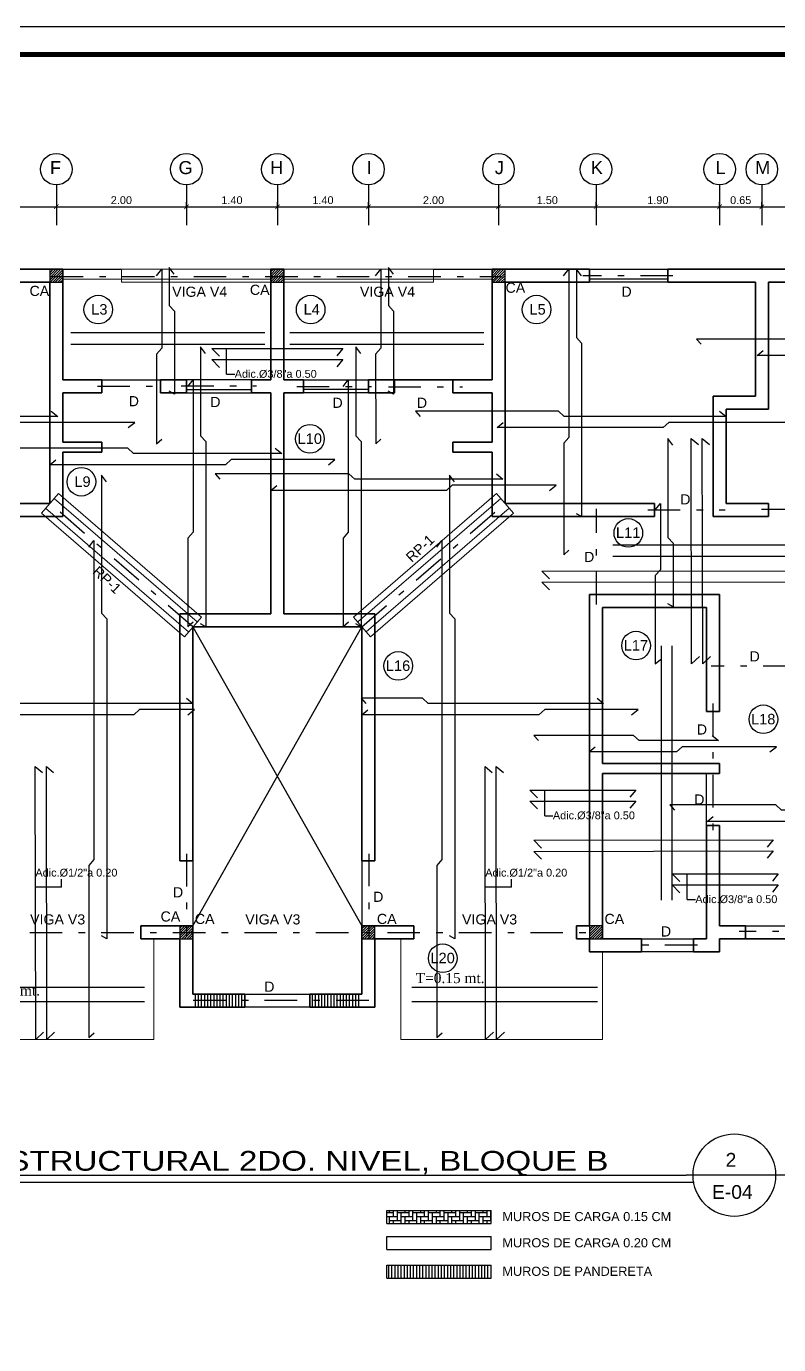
# Model space of a CAD drawing. Header units: feet. Extents: x 317 to 512, y -141 to 162.
# Drawn here: x 429.03 to 440.6, y -18.75 to 1.53 of the extents above; entities that cross this region are included whole.
import ezdxf
from ezdxf.enums import TextEntityAlignment as Align

# ---------------------------------------------------------------- set-up
doc = ezdxf.new("R2010")
doc.units = ezdxf.units.FT
doc.header["$MEASUREMENT"] = 0
doc.linetypes.add('DASHDOT', pattern=[1, 0.5, -0.25, 0, -0.25])
for name, color, linetype, lineweight in [('A-WALL', 7, 'Continuous', 25), ('closet', 8, 'Continuous', 5), ('MB', 8, 'Continuous', 20), ('P-SANR-FIXT', 2, 'Continuous', 9)]:
    doc.layers.add(name, color=color, linetype=linetype, lineweight=lineweight)
for name, color, linetype in [('ACERO', 4, 'Continuous'), ('AGUASNEGRAS', 4, 'Continuous'), ('columna', 9, 'Continuous'), ('DIM', 10, 'Continuous'), ('MARCO', 1, 'Continuous'), ('MURO', 7, 'Continuous'), ('MUROS', 7, 'Continuous'), ('MUROSS', 4, 'Continuous'), ('PERT-VENT', 8, 'Continuous'), ('PISO', 8, 'Continuous'), ('relleno', 8, 'Continuous'), ('TEXTO', 2, 'Continuous'), ('TEXTOS', 3, 'Continuous'), ('TEXXT', 2, 'Continuous'), ('VENTANA', 8, 'Continuous'), ('VIGAS', 4, 'DASHDOT')]:
    doc.layers.add(name, color=color, linetype=linetype)
doc.styles.add('DAMIAN', font='arial.ttf', dxfattribs={"height": 0.12})
doc.styles.add('RS80', font='arial.ttf', dxfattribs={"height": 0.1})
doc.styles.get("Standard").update_dxf_attribs({"font": 'arial.ttf'})
doc.styles.add('TNR', font='times.ttf')
doc.dimstyles.new('KEILY', dxfattribs={"dimtxt": 0.12, "dimasz": 0.07, "dimexe": 0.07, "dimexo": 0.25, "dimgap": 0.04, "dimtad": 1, "dimzin": 1, "dimdsep": 46, "dimtxsty": 'Standard', "dimblk": 'ARCHTICK', "dimcen": 2.5, "dimclrd": 256, "dimclre": 256, "dimclrt": 7, "dimazin": 0, "dimtfac": 1, "dimtix": 1, "dimtmove": 2, "dimatfit": 1, "dimfxl": 0.35, "dimfxlon": 1, "dimtolj": 1, "dimtzin": 1, "dimarcsym": 0})

# ---------------------------------------------------------------- blocks, each defined once
blk = doc.blocks.new('A$C012446DC')
at = {"layer": 'PISO'}
h = blk.add_hatch(dxfattribs=at)
h.set_pattern_fill('ANSI31', color=256, scale=0.008571, angle=180)
h.set_pattern_definition([(225, (206536.064322, 1154820.960068), (0.0192434059784, -0.0192434059784), [])])
h.paths.add_polyline_path([(0, 0), (0.2, 0), (0.2, 0.2), (0, 0.2)])
at = {"layer": 'columna'}
blk.add_lwpolyline([(0.2, 0.2), (0, 0.2), (0, 0), (0.2, 0)], close=True, dxfattribs=at)
blk = doc.blocks.new('_ArchTick')
at = {"color": 0, "linetype": 'ByBlock', "const_width": 0.15}
blk.add_lwpolyline([(-0.5, -0.5), (0.5, 0.5)], dxfattribs=at)
blk = doc.blocks.new('*D314')
at = {"layer": 'DEFPOINTS', "color": 0, "transparency": 16777216}
for p in [(427.989, -1.216), (429.489, -1.216), (429.489, -1.242)]:
    blk.add_point(p, dxfattribs=at)
at = {"layer": 'DIM', "lineweight": -2, "transparency": 16777216}
for p, q in [((427.989, -1.242), (427.989, -1.312)), ((427.989, -1.242), (429.489, -1.242)), ((429.489, -1.242), (429.489, -1.312))]:
    blk.add_line(p, q, dxfattribs=at)
at = {"layer": 'DIM', "lineweight": -2, "transparency": 16777216, "xscale": 0.07, "yscale": 0.07, "zscale": 0.07, "rotation": 180}
blk.add_blockref('_ArchTick', (427.989, -1.242), dxfattribs=at)
at = {"layer": 'DIM', "lineweight": -2, "transparency": 16777216, "xscale": 0.07, "yscale": 0.07, "zscale": 0.07}
blk.add_blockref('_ArchTick', (429.489, -1.242), dxfattribs=at)
at = {"layer": 'DIM', "color": 7, "transparency": 16777216, "insert": (428.739, -1.141), "char_height": 0.12, "attachment_point": 5}
blk.add_mtext('\\A1;1.50', dxfattribs=at)
blk = doc.blocks.new('*D315')
at = {"layer": 'DEFPOINTS', "color": 0, "transparency": 16777216}
for p in [(429.489, -1.216), (431.489, -1.242), (431.489, -1.242)]:
    blk.add_point(p, dxfattribs=at)
at = {"layer": 'DIM', "lineweight": -2, "transparency": 16777216}
for p, q in [((431.489, -1.242), (431.489, -1.172)), ((429.489, -1.242), (429.489, -1.312)), ((429.489, -1.242), (431.489, -1.242))]:
    blk.add_line(p, q, dxfattribs=at)
at = {"layer": 'DIM', "lineweight": -2, "transparency": 16777216, "xscale": 0.07, "yscale": 0.07, "zscale": 0.07, "rotation": 180}
blk.add_blockref('_ArchTick', (429.489, -1.242), dxfattribs=at)
at = {"layer": 'DIM', "lineweight": -2, "transparency": 16777216, "xscale": 0.07, "yscale": 0.07, "zscale": 0.07}
blk.add_blockref('_ArchTick', (431.489, -1.242), dxfattribs=at)
at = {"layer": 'DIM', "color": 7, "transparency": 16777216, "insert": (430.489, -1.141), "char_height": 0.12, "attachment_point": 5}
blk.add_mtext('\\A1;2.00', dxfattribs=at)
blk = doc.blocks.new('*D316')
at = {"layer": 'DEFPOINTS', "color": 0, "transparency": 16777216}
for p in [(431.489, -1.242), (432.889, -1.242), (432.889, -1.242)]:
    blk.add_point(p, dxfattribs=at)
at = {"layer": 'DIM', "lineweight": -2, "transparency": 16777216}
for p, q in [((431.489, -1.242), (431.489, -1.172)), ((432.889, -1.242), (432.889, -1.172)), ((431.489, -1.242), (432.889, -1.242))]:
    blk.add_line(p, q, dxfattribs=at)
at = {"layer": 'DIM', "lineweight": -2, "transparency": 16777216, "xscale": 0.07, "yscale": 0.07, "zscale": 0.07, "rotation": 180}
blk.add_blockref('_ArchTick', (431.489, -1.242), dxfattribs=at)
at = {"layer": 'DIM', "lineweight": -2, "transparency": 16777216, "xscale": 0.07, "yscale": 0.07, "zscale": 0.07}
blk.add_blockref('_ArchTick', (432.889, -1.242), dxfattribs=at)
at = {"layer": 'DIM', "color": 7, "transparency": 16777216, "insert": (432.189, -1.141), "char_height": 0.12, "attachment_point": 5}
blk.add_mtext('\\A1;1.40', dxfattribs=at)
blk = doc.blocks.new('*D317')
at = {"layer": 'DEFPOINTS', "color": 0, "transparency": 16777216}
for p in [(432.889, -1.242), (434.289, -1.242), (434.289, -1.242)]:
    blk.add_point(p, dxfattribs=at)
at = {"layer": 'DIM', "lineweight": -2, "transparency": 16777216}
for p, q in [((432.889, -1.242), (432.889, -1.172)), ((434.289, -1.242), (434.289, -1.172)), ((432.889, -1.242), (434.289, -1.242))]:
    blk.add_line(p, q, dxfattribs=at)
at = {"layer": 'DIM', "lineweight": -2, "transparency": 16777216, "xscale": 0.07, "yscale": 0.07, "zscale": 0.07, "rotation": 180}
blk.add_blockref('_ArchTick', (432.889, -1.242), dxfattribs=at)
at = {"layer": 'DIM', "lineweight": -2, "transparency": 16777216, "xscale": 0.07, "yscale": 0.07, "zscale": 0.07}
blk.add_blockref('_ArchTick', (434.289, -1.242), dxfattribs=at)
at = {"layer": 'DIM', "color": 7, "transparency": 16777216, "insert": (433.589, -1.141), "char_height": 0.12, "attachment_point": 5}
blk.add_mtext('\\A1;1.40', dxfattribs=at)
blk = doc.blocks.new('*D318')
at = {"layer": 'DEFPOINTS', "color": 0, "transparency": 16777216}
for p in [(436.289, -1.216), (434.289, -1.242), (436.289, -1.242)]:
    blk.add_point(p, dxfattribs=at)
at = {"layer": 'DIM', "lineweight": -2, "transparency": 16777216}
for p, q in [((434.289, -1.242), (434.289, -1.172)), ((434.289, -1.242), (436.289, -1.242)), ((436.289, -1.242), (436.289, -1.312))]:
    blk.add_line(p, q, dxfattribs=at)
at = {"layer": 'DIM', "lineweight": -2, "transparency": 16777216, "xscale": 0.07, "yscale": 0.07, "zscale": 0.07, "rotation": 180}
blk.add_blockref('_ArchTick', (434.289, -1.242), dxfattribs=at)
at = {"layer": 'DIM', "lineweight": -2, "transparency": 16777216, "xscale": 0.07, "yscale": 0.07, "zscale": 0.07}
blk.add_blockref('_ArchTick', (436.289, -1.242), dxfattribs=at)
at = {"layer": 'DIM', "color": 7, "transparency": 16777216, "insert": (435.289, -1.141), "char_height": 0.12, "attachment_point": 5}
blk.add_mtext('\\A1;2.00', dxfattribs=at)
blk = doc.blocks.new('*D319')
at = {"layer": 'DEFPOINTS', "color": 0, "transparency": 16777216}
for p in [(436.289, -1.216), (437.789, -1.242), (437.789, -1.242)]:
    blk.add_point(p, dxfattribs=at)
at = {"layer": 'DIM', "lineweight": -2, "transparency": 16777216}
for p, q in [((437.789, -1.242), (437.789, -1.172)), ((436.289, -1.242), (436.289, -1.312)), ((436.289, -1.242), (437.789, -1.242))]:
    blk.add_line(p, q, dxfattribs=at)
at = {"layer": 'DIM', "lineweight": -2, "transparency": 16777216, "xscale": 0.07, "yscale": 0.07, "zscale": 0.07, "rotation": 180}
blk.add_blockref('_ArchTick', (436.289, -1.242), dxfattribs=at)
at = {"layer": 'DIM', "lineweight": -2, "transparency": 16777216, "xscale": 0.07, "yscale": 0.07, "zscale": 0.07}
blk.add_blockref('_ArchTick', (437.789, -1.242), dxfattribs=at)
at = {"layer": 'DIM', "color": 7, "transparency": 16777216, "insert": (437.039, -1.141), "char_height": 0.12, "attachment_point": 5}
blk.add_mtext('\\A1;1.50', dxfattribs=at)
blk = doc.blocks.new('*D320')
at = {"layer": 'DEFPOINTS', "color": 0, "transparency": 16777216}
for p in [(437.789, -1.242), (439.689, -1.242), (439.689, -1.242)]:
    blk.add_point(p, dxfattribs=at)
at = {"layer": 'DIM', "lineweight": -2, "transparency": 16777216}
for p, q in [((437.789, -1.242), (437.789, -1.172)), ((439.689, -1.242), (439.689, -1.172)), ((437.789, -1.242), (439.689, -1.242))]:
    blk.add_line(p, q, dxfattribs=at)
at = {"layer": 'DIM', "lineweight": -2, "transparency": 16777216, "xscale": 0.07, "yscale": 0.07, "zscale": 0.07, "rotation": 180}
blk.add_blockref('_ArchTick', (437.789, -1.242), dxfattribs=at)
at = {"layer": 'DIM', "lineweight": -2, "transparency": 16777216, "xscale": 0.07, "yscale": 0.07, "zscale": 0.07}
blk.add_blockref('_ArchTick', (439.689, -1.242), dxfattribs=at)
at = {"layer": 'DIM', "color": 7, "transparency": 16777216, "insert": (438.739, -1.141), "char_height": 0.12, "attachment_point": 5}
blk.add_mtext('\\A1;1.90', dxfattribs=at)
blk = doc.blocks.new('*D321')
at = {"layer": 'DEFPOINTS', "color": 0, "transparency": 16777216}
for p in [(439.689, -1.242), (440.339, -1.242), (440.339, -1.242)]:
    blk.add_point(p, dxfattribs=at)
at = {"layer": 'DIM', "lineweight": -2, "transparency": 16777216}
for p, q in [((439.689, -1.242), (439.689, -1.172)), ((440.339, -1.242), (440.339, -1.172)), ((439.689, -1.242), (440.339, -1.242))]:
    blk.add_line(p, q, dxfattribs=at)
at = {"layer": 'DIM', "lineweight": -2, "transparency": 16777216, "xscale": 0.07, "yscale": 0.07, "zscale": 0.07, "rotation": 180}
blk.add_blockref('_ArchTick', (439.689, -1.242), dxfattribs=at)
at = {"layer": 'DIM', "lineweight": -2, "transparency": 16777216, "xscale": 0.07, "yscale": 0.07, "zscale": 0.07}
blk.add_blockref('_ArchTick', (440.339, -1.242), dxfattribs=at)
at = {"layer": 'DIM', "color": 7, "transparency": 16777216, "insert": (440.014, -1.141), "char_height": 0.12, "attachment_point": 5}
blk.add_mtext('\\A1;0.65', dxfattribs=at)
blk = doc.blocks.new('*D322')
at = {"layer": 'DEFPOINTS', "color": 0, "transparency": 16777216}
for p in [(440.339, -1.242), (441.534, -1.242), (441.534, -1.242)]:
    blk.add_point(p, dxfattribs=at)
at = {"layer": 'DIM', "lineweight": -2, "transparency": 16777216}
for p, q in [((440.339, -1.242), (440.339, -1.172)), ((441.534, -1.242), (441.534, -1.172)), ((440.339, -1.242), (441.534, -1.242))]:
    blk.add_line(p, q, dxfattribs=at)
at = {"layer": 'DIM', "lineweight": -2, "transparency": 16777216, "xscale": 0.07, "yscale": 0.07, "zscale": 0.07, "rotation": 180}
blk.add_blockref('_ArchTick', (440.339, -1.242), dxfattribs=at)
at = {"layer": 'DIM', "lineweight": -2, "transparency": 16777216, "xscale": 0.07, "yscale": 0.07, "zscale": 0.07}
blk.add_blockref('_ArchTick', (441.534, -1.242), dxfattribs=at)
at = {"layer": 'DIM', "color": 7, "transparency": 16777216, "insert": (440.936, -1.141), "char_height": 0.12, "attachment_point": 5}
blk.add_mtext('\\A1;1.20', dxfattribs=at)

msp = doc.modelspace()

# ---------------------------------------------------------------- hatches: boundary and pattern name
at = {"layer": 'relleno'}
h = msp.add_hatch(dxfattribs=at)
h.set_pattern_fill('ANSI31', color=256, scale=0.015, angle=45, style=0)
h.set_pattern_definition([(90, (-1339.87905, -534.097135), (-0.047625, 1e-17), [])])
h.paths.add_polyline_path([(432.38239, -13.35406), (431.58896, -13.35171), (431.58896, -13.55171), (432.38239, -13.55406)])
h = msp.add_hatch(dxfattribs=at)
h.set_pattern_fill('ANSI31', color=256, scale=0.015, angle=45, style=0)
h.set_pattern_definition([(90, (-1338.07905, -534.097135), (-0.047625, 1e-17), [])])
h.paths.add_polyline_path([(434.18239, -13.35406), (433.38896, -13.35171), (433.38896, -13.55171), (434.18239, -13.55406)])
h = msp.add_hatch(dxfattribs=at)
h.set_pattern_fill('AR-HBONE', color=256, scale=0.015, angle=45, style=0)
h.set_pattern_definition([(90, (23.792895, -48.459184), (-0.06, 0.06), [0.18, -0.06]), (180, (23.792895, -48.399184), (-0.06, 0.06), [0.18, -0.06])])
h.paths.add_polyline_path([(436.17392, -16.67979), (434.57316, -16.67979), (434.57316, -16.87979), (436.17392, -16.87979)])
h = msp.add_hatch(dxfattribs=at)
h.set_pattern_fill('ANSI31', color=256, scale=0.015, angle=45, style=0)
h.set_pattern_definition([(90, (-1337.094845, -538.264646), (-0.047625, 1e-17), [])])
h.paths.add_polyline_path([(436.17392, -17.52157), (434.57316, -17.52157), (434.57316, -17.72157), (436.17392, -17.72157)])

# ---------------------------------------------------------------- linework, layer by layer
at = {"layer": 'A-WALL', "lineweight": 35, "extrusion": (-2.36783e-12, 8.94772e-16, -1)}
for p, q in [((431.58896, -13.35406), (431.58896, -12.35406)), ((434.18896, -13.35406), (434.18896, -12.35406)), ((431.38896, -13.55406), (431.38896, -12.55406)), ((434.38896, -13.55406), (434.38896, -12.55406)), ((431.58896, -13.35406), (432.38896, -13.35406)), ((432.38896, -13.35406), (432.38896, -13.55406)), ((434.18896, -13.35406), (433.38896, -13.35406)), ((433.38896, -13.35406), (433.38896, -13.55406)), ((431.38896, -13.55406), (431.58896, -13.55406)), ((431.38896, -13.55406), (432.38896, -13.55406)), ((434.38896, -13.55406), (433.38896, -13.55406)), ((434.38896, -13.55406), (434.18896, -13.55406))]:
    msp.add_line(p, q, dxfattribs=at)
at = {"layer": 'ACERO'}
for p, q in [((429.71125, -3.17741), (432.69686, -3.17741)), ((433.07734, -3.17741), (436.06294, -3.17741)), ((429.71125, -3.35316), (432.69686, -3.35316)), ((433.07734, -3.35316), (436.06294, -3.35316)), ((438.0465, -6.44267), (441.09375, -6.44267)), ((438.0465, -6.61552), (441.09375, -6.61552)), ((438.79114, -7.99565), (438.79114, -11.90631)), ((438.95299, -7.99565), (438.95299, -11.90631)), ((427.98856, -13.24438), (430.84456, -13.24438)), ((434.95533, -13.24438), (437.81133, -13.24438)), ((427.98856, -13.46788), (430.84456, -13.46788)), ((434.95533, -13.46788), (437.81133, -13.46788))]:
    msp.add_line(p, q, dxfattribs=at)
for points in [[(431.02974, -2.30491), (431.11022, -2.20406), (431.11022, -3.41928), (431.02991, -3.50846), (431.03145, -4.88853), (431.11176, -4.81718)], [(431.30306, -2.27901), (431.22562, -2.17817), (431.22562, -2.75971), (431.30594, -2.84889), (431.30594, -4.12301), (431.22492, -4.07766)], [(434.39913, -2.30491), (434.47961, -2.20406), (434.47961, -3.41928), (434.3993, -3.50846), (434.40083, -4.88853), (434.48114, -4.81718)], [(434.67245, -2.27901), (434.59501, -2.17817), (434.59501, -2.75971), (434.67532, -2.84889), (434.67532, -4.12301), (434.59431, -4.07766)], [(437.29092, -2.30491), (437.3714, -2.20406), (437.3714, -4.78946), (437.29109, -4.87864), (437.29262, -6.59745), (437.37293, -6.5261)], [(437.56424, -2.30478), (437.4868, -2.20393), (437.4868, -3.25274), (437.56711, -3.34192), (437.56711, -6.00885), (437.4861, -5.9635)], [(431.78352, -3.49935), (431.70608, -3.39851), (431.70608, -4.76298), (431.7864, -4.85216), (431.7864, -7.70141), (431.70538, -7.65606)], [(431.99551, -3.54207), (431.87819, -3.42294), (433.89354, -3.42294), (433.80175, -3.5328)], [(434.17166, -3.49935), (434.09422, -3.39851), (434.09422, -4.76298), (434.17454, -4.85216), (434.17454, -7.70141), (434.09352, -7.65606)], [(443.68811, -3.27709), (443.78896, -3.35758), (441.29939, -3.35758), (441.21021, -3.27726), (439.33266, -3.27726), (439.404, -3.35757)], [(431.99551, -3.71215), (431.87819, -3.59302), (433.89354, -3.59302), (433.80175, -3.70288)], [(443.67503, -3.53127), (443.77578, -3.45067), (442.90908, -3.45067), (442.81999, -3.53109), (440.26816, -3.53109), (440.35927, -3.45419)], [(431.5102, -4.00491), (431.59068, -3.90406), (431.59068, -6.24908), (431.51037, -6.33826), (431.51191, -7.69633), (431.59222, -7.62499)], [(433.89834, -4.00491), (433.97882, -3.90406), (433.97882, -6.24908), (433.89851, -6.33826), (433.90005, -7.69633), (433.98036, -7.62499)], [(429.40891, -4.38509), (429.50975, -4.46557), (427.02019, -4.46557), (426.93101, -4.38526), (424.73308, -4.38526), (424.80442, -4.46557)], [(439.68811, -4.38509), (439.78896, -4.46557), (437.29939, -4.46557), (437.21021, -4.38526), (435.01228, -4.38526), (435.08362, -4.46557)], [(430.59485, -4.63927), (430.6956, -4.55867), (428.62988, -4.55867), (428.54079, -4.63908), (425.98896, -4.63908), (426.08007, -4.56218)], [(440.87405, -4.63927), (440.9748, -4.55867), (438.90908, -4.55867), (438.81999, -4.63908), (436.26816, -4.63908), (436.35927, -4.56218)], [(438.97095, -4.90793), (438.89351, -4.80708), (438.89351, -6.32869), (438.97382, -6.41787), (438.97382, -7.39607), (438.89281, -7.35071)], [(439.37827, -8.15781), (439.25914, -8.27514), (439.25284, -4.80896), (439.3627, -4.90075)], [(439.54835, -8.15781), (439.42922, -8.27514), (439.42292, -4.80896), (439.53277, -4.90075)], [(432.85554, -4.95759), (432.95639, -5.03807), (430.67745, -5.03807), (430.58827, -4.95776), (428.53196, -4.95776), (428.6033, -5.03807)], [(433.67244, -5.21177), (433.77319, -5.13117), (432.17768, -5.13117), (432.08859, -5.21158), (429.38896, -5.21158), (429.48007, -5.13468)], [(430.2604, -5.47243), (430.18296, -5.37159), (430.18296, -7.49359), (430.26328, -7.58277), (430.26328, -12.50406), (430.18226, -12.45871)], [(436.25554, -5.34995), (436.35639, -5.43043), (434.07745, -5.43043), (433.98827, -5.35012), (431.93196, -5.35012), (432.0033, -5.43043)], [(435.61205, -5.47243), (435.5346, -5.37159), (435.5346, -7.49359), (435.61492, -7.58277), (435.61492, -12.50406), (435.5339, -12.45871)], [(437.07244, -5.60413), (437.17319, -5.52353), (435.57768, -5.52353), (435.48859, -5.60395), (432.78896, -5.60395), (432.88007, -5.52705)], [(438.69763, -5.90491), (438.77811, -5.80406), (438.77811, -6.8265), (438.6978, -6.91568), (438.69933, -8.27509), (438.77964, -8.20375)], [(429.98708, -6.47881), (430.06756, -6.37797), (430.06756, -11.28467), (429.98725, -11.37385), (429.98879, -14.02031), (430.0691, -13.94897)], [(435.33872, -6.47881), (435.4192, -6.37797), (435.4192, -11.28467), (435.33889, -11.37385), (435.34043, -14.02031), (435.42074, -13.94897)], [(437.07078, -6.96557), (436.95345, -6.84644), (442.42762, -6.84013), (442.33583, -6.94999)], [(437.07078, -7.13564), (436.95345, -7.01651), (442.42762, -7.01021), (442.33583, -7.12007)], [(431.48811, -8.80175), (431.58896, -8.88223), (428.89305, -8.88223), (428.80387, -8.80192), (427.28445, -8.80192), (427.35579, -8.88223)], [(437.80424, -8.80175), (437.90509, -8.88223), (435.20918, -8.88223), (435.12, -8.80192), (434.1773, -8.80192), (434.24865, -8.88223)], [(431.51018, -9.05593), (431.61093, -8.97533), (430.76921, -8.97533), (430.68012, -9.05575), (427.87282, -9.05575), (427.96394, -8.97884)], [(438.33524, -9.05593), (438.43599, -8.97533), (436.999, -8.97533), (436.90991, -9.05575), (434.18896, -9.05575), (434.28007, -8.97884)], [(439.57309, -9.37379), (439.67393, -9.45428), (438.45393, -9.45428), (438.36475, -9.37396), (436.83403, -9.37396), (436.90538, -9.45427)], [(440.46213, -9.62797), (440.56288, -9.54738), (439.11322, -9.54738), (439.02413, -9.62779), (437.68217, -9.62779), (437.77328, -9.55089)], [(429.29097, -13.93673), (429.17184, -14.05406), (429.16553, -9.85406), (429.27539, -9.94586)], [(429.46104, -13.93673), (429.34191, -14.05406), (429.33561, -9.85406), (429.44547, -9.94586)], [(436.20938, -13.93673), (436.09025, -14.05406), (436.08395, -9.85406), (436.1938, -9.94586)], [(436.37946, -13.93673), (436.26033, -14.05406), (436.25402, -9.85406), (436.36388, -9.94586)], [(436.88884, -10.3336), (436.77151, -10.21447), (438.40162, -10.21447), (438.30983, -10.32432)], [(436.88884, -10.50367), (436.77151, -10.38454), (438.40162, -10.38454), (438.30983, -10.4944)], [(443.70653, -10.44414), (443.80737, -10.52462), (440.64262, -10.52462), (440.55344, -10.44431), (438.92365, -10.44431), (438.99499, -10.52462)], [(443.71656, -10.69832), (443.81731, -10.61772), (442.79524, -10.61772), (442.70615, -10.69814), (439.50002, -10.69814), (439.59113, -10.62123)], [(436.95102, -11.10674), (436.83369, -10.98761), (440.5107, -10.9813), (440.41891, -11.09116)], [(436.95102, -11.27681), (436.83369, -11.15768), (440.5107, -11.15138), (440.41891, -11.26124)], [(439.07942, -11.62322), (438.9621, -11.50409), (440.59221, -11.50409), (440.50041, -11.61395)], [(439.07942, -11.7933), (438.9621, -11.67417), (440.59221, -11.67417), (440.50041, -11.78403)]]:
    msp.add_lwpolyline(points, dxfattribs=at)
at = {"layer": 'AGUASNEGRAS', "extrusion": (2.36783e-12, 8.94772e-16, -1)}
msp.add_line((434.98896, -12.35406), (434.98896, -12.50406), dxfattribs=at)
at = {"layer": 'closet'}
msp.add_line((439.48896, -10.75826), (439.48896, -9.95826), dxfattribs=at)
at = {"layer": 'MARCO'}
msp.add_lwpolyline([(387.97006, 1.53326), (452.47006, 1.53326), (452.47006, -40.46674), (387.97006, -40.46674)], close=True, dxfattribs=at)
at = {"layer": 'MARCO', "const_width": 0.075}
msp.add_lwpolyline([(445.29759, 1.09923), (388.40409, 1.09923), (388.40409, -40.0327), (445.29759, -40.0327)], close=True, dxfattribs=at)
at = {"layer": 'MB', "extrusion": (-2.36783e-12, 8.94772e-16, -1)}
for p, q in [((432.78896, -2.20406), (429.58896, -2.20406)), ((430.48896, -2.40406), (430.48896, -2.20406)), ((432.78896, -2.20406), (430.48896, -2.20406)), ((430.48896, -2.40406), (430.48896, -2.20406)), ((432.78896, -2.20406), (430.48896, -2.20406)), ((429.58896, -2.35406), (432.78896, -2.35406)), ((430.48896, -2.40406), (432.78896, -2.40406))]:
    msp.add_line(p, q, dxfattribs=at)
at = {"layer": 'MB', "extrusion": (-2.36659e-12, 8.94772e-16, -1)}
for p, q in [((432.98896, -2.20406), (435.28896, -2.20406)), ((432.98896, -2.20406), (435.28896, -2.20406)), ((435.28896, -2.40406), (432.98896, -2.40406))]:
    msp.add_line(p, q, dxfattribs=at)
at = {"layer": 'MB', "extrusion": (2.36783e-12, 8.94772e-16, -1)}
for p, q in [((432.98896, -2.20406), (436.18896, -2.20406)), ((436.18896, -2.35406), (432.98896, -2.35406))]:
    msp.add_line(p, q, dxfattribs=at)
at = {"layer": 'MB'}
msp.add_line((435.28896, -2.40406), (435.28896, -2.20406), dxfattribs=at)
msp.add_line((435.28896, -2.40406), (435.28896, -2.20406), dxfattribs=at)
at = {"layer": 'MURO'}
for p, q in [((434.57316, -16.67979), (436.17392, -16.67979)), ((434.57316, -16.87979), (434.57316, -16.67979)), ((436.17392, -16.87979), (436.17392, -16.67979)), ((434.57316, -16.87979), (436.17392, -16.87979)), ((434.57316, -17.08251), (436.17392, -17.08251)), ((434.57316, -17.28251), (434.57316, -17.08251)), ((436.17392, -17.28251), (436.17392, -17.08251)), ((434.57316, -17.28251), (436.17392, -17.28251)), ((434.57316, -17.52157), (436.17392, -17.52157)), ((434.57316, -17.72157), (434.57316, -17.52157)), ((436.17392, -17.72157), (436.17392, -17.52157)), ((434.57316, -17.72157), (436.17392, -17.72157))]:
    msp.add_line(p, q, dxfattribs=at)
at = {"layer": 'MUROS', "lineweight": 35, "extrusion": (-2.36783e-12, 8.94772e-16, -1)}
for p, q in [((429.58896, -2.20406), (428.08896, -2.20406)), ((429.58896, -3.90406), (429.58896, -2.20406)), ((432.78896, -3.90406), (432.78896, -2.20406)), ((432.78896, -2.20406), (432.78896, -3.90406)), ((432.98896, -3.90406), (432.98896, -2.20406)), ((428.08896, -2.40406), (429.38896, -2.40406)), ((429.38896, -2.40406), (429.38896, -5.80406)), ((430.18896, -3.90406), (429.58896, -3.90406)), ((430.18896, -4.10406), (430.18896, -3.90406)), ((431.08896, -4.10406), (431.08896, -3.90406)), ((431.48896, -3.90406), (431.08896, -3.90406)), ((431.08896, -3.90406), (431.08896, -4.10406)), ((431.48896, -4.10406), (431.48896, -3.90406)), ((431.48896, -4.10406), (431.48896, -3.90406)), ((432.78896, -3.90406), (432.48896, -3.90406)), ((432.48896, -3.90406), (432.48896, -4.10406)), ((432.48896, -4.10406), (432.48896, -3.90406)), ((432.48896, -4.10406), (432.48896, -3.90406)), ((429.58896, -4.86483), (429.58896, -4.10406)), ((429.58896, -4.10406), (430.18896, -4.10406)), ((431.08896, -4.10406), (431.48896, -4.10406)), ((432.48896, -4.10406), (432.78896, -4.10406)), ((432.78896, -7.50406), (432.78896, -4.10406)), ((432.98896, -7.50406), (432.98896, -4.10406)), ((429.58896, -4.86483), (430.18896, -4.86483)), ((429.58896, -6.00406), (429.58896, -5.01483)), ((429.58896, -5.01483), (430.18896, -5.01483)), ((429.38896, -5.80406), (427.08896, -5.80406)), ((427.08896, -6.00406), (429.58896, -6.00406)), ((431.38896, -7.50406), (432.78896, -7.50406)), ((431.38896, -7.50406), (431.38896, -11.30406)), ((431.58896, -7.70406), (434.18896, -7.70406)), ((431.58896, -11.30406), (431.58896, -7.70406)), ((432.98896, -7.50406), (434.38896, -7.50406)), ((434.18896, -11.30406), (434.18896, -7.70406)), ((434.38896, -7.50406), (434.38896, -11.30406)), ((431.38896, -11.30406), (431.58896, -11.30406)), ((431.58896, -12.30406), (430.78896, -12.30406)), ((430.78896, -12.30406), (430.78896, -12.50406)), ((430.78896, -12.30406), (430.78896, -12.50406)), ((431.58896, -13.35406), (431.58896, -12.30406)), ((434.18896, -13.35406), (434.18896, -12.30406)), ((430.78896, -12.50406), (431.38896, -12.50406)), ((431.38896, -13.50406), (431.38896, -12.50406)), ((434.38896, -13.50406), (434.38896, -12.50406))]:
    msp.add_line(p, q, dxfattribs=at)
at = {"layer": 'MUROS', "lineweight": 35}
for p, q in [((432.78896, -2.20406), (432.98896, -2.20406)), ((430.18896, -4.86483), (430.18896, -5.01483)), ((435.58896, -4.86483), (435.58896, -5.01483)), ((434.38896, -11.30406), (434.18896, -11.30406)), ((437.48896, -12.30406), (437.48896, -12.50406)), ((438.48896, -12.50406), (438.48896, -12.70406)), ((439.28896, -12.50406), (439.28896, -12.70406))]:
    msp.add_line(p, q, dxfattribs=at)
at = {"layer": 'MUROS', "lineweight": 35, "extrusion": (-2.36659e-12, 8.94772e-16, -1)}
for p, q in [((436.18896, -2.20406), (437.68896, -2.20406)), ((436.18896, -3.90406), (436.18896, -2.20406)), ((437.68896, -2.20406), (437.68896, -2.40406)), ((438.89216, -2.20406), (440.73896, -2.20406)), ((438.89216, -2.40406), (438.89216, -2.20406)), ((437.68896, -2.40406), (436.38896, -2.40406)), ((436.38896, -2.40406), (436.38896, -5.80406)), ((440.23896, -2.40406), (438.89216, -2.40406)), ((440.23896, -4.15406), (440.23896, -2.40406)), ((440.73896, -2.40406), (440.43896, -2.40406)), ((440.43896, -2.40406), (440.43896, -4.35406)), ((432.98896, -3.90406), (433.28896, -3.90406)), ((433.28896, -3.90406), (433.28896, -4.10406)), ((433.28896, -4.10406), (433.28896, -3.90406)), ((433.28896, -4.10406), (433.28896, -3.90406)), ((434.28896, -3.90406), (434.68896, -3.90406)), ((434.28896, -4.10406), (434.28896, -3.90406)), ((434.28896, -4.10406), (434.28896, -3.90406)), ((434.68896, -4.10406), (434.68896, -3.90406)), ((434.68896, -3.90406), (434.68896, -4.10406)), ((435.58896, -4.10406), (435.58896, -3.90406)), ((435.58896, -3.90406), (436.18896, -3.90406)), ((433.28896, -4.10406), (432.98896, -4.10406)), ((434.68896, -4.10406), (434.28896, -4.10406)), ((436.18896, -4.10406), (435.58896, -4.10406)), ((436.18896, -4.86483), (436.18896, -4.10406)), ((439.58896, -6.00406), (439.58896, -4.15406)), ((439.58896, -4.15406), (440.23896, -4.15406)), ((439.78896, -5.80406), (439.78896, -4.35406)), ((439.78896, -4.35406), (440.43896, -4.35406)), ((436.18896, -4.86483), (435.58896, -4.86483)), ((436.18896, -5.01483), (435.58896, -5.01483)), ((436.18896, -6.00406), (436.18896, -5.01483)), ((436.38896, -5.80406), (438.68896, -5.80406)), ((438.68896, -5.80406), (438.68896, -6.00406)), ((440.43896, -5.80406), (439.78896, -5.80406)), ((440.43896, -5.80406), (440.43896, -6.00406)), ((438.68896, -6.00406), (436.18896, -6.00406)), ((440.43896, -6.00406), (439.58896, -6.00406)), ((437.68896, -12.30406), (437.68896, -7.20406)), ((437.68896, -7.20406), (439.68896, -7.20406)), ((439.68896, -7.20406), (439.68896, -9.00531)), ((437.88896, -7.40406), (437.88896, -9.80826)), ((439.48896, -7.40406), (437.88896, -7.40406)), ((439.48896, -9.00531), (439.48896, -7.40406)), ((439.48896, -9.00531), (439.68896, -9.00531)), ((437.88896, -9.80826), (439.68896, -9.80826)), ((439.68896, -9.80826), (439.68896, -9.95826)), ((437.88896, -9.95826), (437.88896, -12.50406)), ((439.68896, -9.95826), (437.88896, -9.95826)), ((439.48896, -12.50406), (439.48896, -10.75826)), ((439.48896, -10.75826), (439.68896, -10.75826)), ((439.68896, -10.75826), (439.68896, -12.30406)), ((434.18896, -12.30406), (434.98896, -12.30406)), ((434.98896, -12.30406), (434.98896, -12.50406)), ((434.98896, -12.30406), (434.98896, -12.50406)), ((437.48896, -12.30406), (437.68896, -12.30406)), ((439.68896, -12.30406), (440.08896, -12.30406)), ((440.08896, -12.30406), (440.08896, -12.50406)), ((440.08896, -12.30406), (440.08896, -12.50406)), ((434.98896, -12.50406), (434.38896, -12.50406)), ((437.48896, -12.50406), (437.68896, -12.50406)), ((439.68896, -12.50406), (440.08896, -12.50406))]:
    msp.add_line(p, q, dxfattribs=at)
at = {"layer": 'MUROS', "lineweight": 35, "extrusion": (2.36783e-12, 8.94772e-16, -1)}
for p, q in [((437.68896, -12.70406), (437.68896, -12.50406)), ((438.48896, -12.50406), (437.88896, -12.50406)), ((439.48896, -12.50406), (439.28896, -12.50406)), ((439.68896, -12.50406), (439.68896, -12.70406)), ((438.48896, -12.70406), (437.68896, -12.70406)), ((439.68896, -12.70406), (439.28896, -12.70406))]:
    msp.add_line(p, q, dxfattribs=at)
at = {"layer": 'MUROSS', "extrusion": (-2.36783e-12, 8.94772e-16, -1)}
msp.add_line((432.98896, -2.40118), (432.98896, -2.20406), dxfattribs=at)
at = {"layer": 'P-SANR-FIXT'}
for p, q in [((429.51968, -5.6527), (429.25823, -5.95543)), ((431.71968, -7.5527), (429.51968, -5.6527)), ((434.05823, -7.5527), (436.25823, -5.6527)), ((436.25823, -5.6527), (436.51968, -5.95543)), ((431.52359, -7.77975), (429.32359, -5.87975)), ((431.65432, -7.62838), (429.45432, -5.72838)), ((434.12359, -7.62838), (436.32359, -5.72838)), ((434.25432, -7.77975), (436.45432, -5.87975)), ((431.45823, -7.85543), (429.25823, -5.95543)), ((434.31968, -7.85543), (436.51968, -5.95543)), ((431.45823, -7.85543), (431.71968, -7.5527)), ((434.31968, -7.85543), (434.05823, -7.5527)), ((430.98896, -12.50406), (430.98896, -14.05406)), ((430.98896, -12.50406), (430.98896, -14.05406)), ((434.78896, -12.50406), (434.78896, -14.05406)), ((434.78896, -12.50406), (434.78896, -14.05406)), ((437.88896, -12.70406), (437.88896, -14.05406)), ((437.88896, -12.70406), (437.88896, -14.05406)), ((427.88896, -14.05406), (430.98896, -14.05406)), ((427.88896, -14.05406), (430.98896, -14.05406)), ((437.88896, -14.05406), (434.78896, -14.05406)), ((437.88896, -14.05406), (434.78896, -14.05406))]:
    msp.add_line(p, q, dxfattribs=at)
at = {"layer": 'PERT-VENT', "extrusion": (2.36783e-12, 8.94772e-16, -1)}
for p, q in [((437.68896, -2.20406), (438.88896, -2.20406)), ((438.88896, -2.40406), (437.68896, -2.40406)), ((433.28896, -3.90406), (434.28896, -3.90406)), ((434.28896, -4.05406), (433.28896, -4.05406)), ((440.08896, -12.30406), (441.28896, -12.30406)), ((438.48896, -12.50406), (439.28896, -12.50406)), ((441.28896, -12.50406), (440.08896, -12.50406)), ((439.28896, -12.70406), (438.48896, -12.70406)), ((439.33896, -12.70406), (438.53896, -12.70406)), ((432.38896, -13.35406), (433.38896, -13.35406)), ((433.38896, -13.55406), (432.38896, -13.55406))]:
    msp.add_line(p, q, dxfattribs=at)
at = {"layer": 'PERT-VENT', "extrusion": (8.94772e-16, 2.36783e-12, -1)}
for p, q in [((437.69216, -2.20406), (438.89216, -2.20406)), ((438.89216, -2.35406), (437.69216, -2.35406))]:
    msp.add_line(p, q, dxfattribs=at)
at = {"layer": 'PERT-VENT', "extrusion": (-2.36783e-12, 8.94772e-16, -1)}
for p, q in [((432.48896, -3.90406), (431.48896, -3.90406)), ((432.48896, -3.90406), (431.48896, -3.90406)), ((431.48896, -4.05406), (432.48896, -4.05406)), ((431.48896, -4.10406), (432.48896, -4.10406))]:
    msp.add_line(p, q, dxfattribs=at)
at = {"layer": 'PERT-VENT', "extrusion": (-2.36659e-12, 8.94772e-16, -1)}
for p, q in [((433.28896, -3.90406), (434.28896, -3.90406)), ((434.28896, -4.10406), (433.28896, -4.10406))]:
    msp.add_line(p, q, dxfattribs=at)
at = {"layer": 'PERT-VENT', "extrusion": (-8.94772e-16, 2.36783e-12, -1)}
msp.add_line((440.08896, -12.50406), (441.28896, -12.50406), dxfattribs=at)
at = {"layer": 'PISO'}
for p, q in [((429.58896, -2.20406), (430.48896, -2.20406)), ((429.58896, -2.20406), (430.48896, -2.20406)), ((435.28896, -2.20406), (436.18896, -2.20406)), ((435.28896, -2.20406), (436.18896, -2.20406)), ((430.18896, -3.90406), (431.08896, -3.90406)), ((430.18896, -3.90406), (431.08896, -3.90406)), ((430.18896, -3.90406), (431.08896, -3.90406)), ((434.68896, -3.90406), (435.58896, -3.90406)), ((435.58896, -3.90406), (434.68896, -3.90406)), ((434.68896, -3.90406), (435.58896, -3.90406)), ((431.58896, -12.30406), (434.18896, -7.70406)), ((431.58896, -7.70406), (434.18896, -12.30406)), ((439.48896, -10.75826), (439.48896, -9.95826)), ((439.48896, -10.75826), (439.48896, -9.95826)), ((431.58896, -11.30406), (431.58896, -12.30406)), ((431.58896, -11.30406), (431.58896, -12.30406)), ((431.58896, -11.35406), (431.58896, -12.35406)), ((434.18896, -11.30406), (434.18896, -12.30406)), ((434.18896, -11.30406), (434.18896, -12.30406)), ((434.18896, -11.35406), (434.18896, -12.30406))]:
    msp.add_line(p, q, dxfattribs=at)
at = {"layer": 'TEXTO'}
for p, q in [((432.10801, -3.8192), (432.10801, -3.41801)), ((432.10801, -3.8192), (432.23252, -3.8192)), ((437.00133, -10.61073), (437.00133, -10.20953)), ((437.00133, -10.61073), (437.12585, -10.61073)), ((439.19192, -11.90036), (439.19192, -11.49916)), ((429.56799, -11.71068), (429.16679, -11.71068)), ((429.56799, -11.71068), (429.56799, -11.58617)), ((436.4864, -11.71068), (436.08521, -11.71068)), ((436.4864, -11.71068), (436.4864, -11.58617)), ((439.19192, -11.90036), (439.31644, -11.90036))]:
    msp.add_line(p, q, dxfattribs=at)
for centre in [(430.1337, -2.82292), (433.39991, -2.82292), (436.87342, -2.82292), (433.38903, -4.8118), (429.87395, -5.47256), (438.28533, -6.25877), (438.40423, -7.99161), (434.74637, -8.30423), (440.36226, -9.12575), (435.4317, -12.80136)]:
    msp.add_circle(centre, 0.21997, dxfattribs=at)
at = {"layer": 'TEXXT', "color": 4}
for p in [(426.23177, -16.13875), (440.70995, -16.13875)]:
    msp.add_line(p, (439.17577, -16.13875), dxfattribs=at)
at = {"layer": 'TEXXT', "color": 3}
msp.add_line((426.23177, -16.24782), (439.29946, -16.24782), dxfattribs=at)
at = {"layer": 'TEXXT', "color": 4}
msp.add_circle((439.91555, -16.13875), 0.63502, dxfattribs=at)
at = {"layer": 'VENTANA'}
for p, q in [((429.48896, -0.90674), (429.48896, -1.52468)), ((431.48896, -0.90674), (431.48896, -1.52468)), ((432.88896, -0.90674), (432.88896, -1.52468)), ((434.28896, -0.90674), (434.28896, -1.52468)), ((436.28896, -0.90674), (436.28896, -1.52468)), ((437.78896, -0.90674), (437.78896, -1.52468)), ((439.68896, -0.90674), (439.68896, -1.52468)), ((440.33896, -0.90674), (440.33896, -1.52468))]:
    msp.add_line(p, q, dxfattribs=at)
for centre in [(429.48896, -0.66385), (431.48896, -0.66385), (432.88896, -0.66385), (434.28896, -0.66385), (436.28896, -0.66385), (437.78896, -0.66385), (439.68896, -0.66385), (440.33896, -0.66385)]:
    msp.add_circle(centre, 0.24289, dxfattribs=at)
at = {"layer": 'VIGAS'}
for p, q in [((429.40082, -2.31363), (436.34523, -2.31363)), ((438.97157, -2.30572), (437.58461, -2.30572)), ((430.11973, -4.0033), (431.17102, -4.0033)), ((431.40901, -3.99728), (432.56685, -3.99728)), ((433.18595, -4.00484), (434.33339, -4.00484)), ((434.59473, -4.01055), (435.73646, -4.01055)), ((431.58896, -7.70406), (429.38896, -5.80406)), ((434.18896, -7.70406), (436.38896, -5.80406)), ((437.7966, -7.35889), (437.7966, -5.88729)), ((438.58457, -5.90562), (439.77486, -5.90562)), ((440.33504, -5.89551), (441.49009, -5.89551)), ((440.85896, -8.30702), (439.55922, -8.30702)), ((439.58342, -8.88127), (439.58342, -10.89574)), ((431.48792, -11.19618), (431.48792, -12.45979)), ((434.29317, -11.19473), (434.29317, -12.51502)), ((427.98025, -12.40723), (437.84471, -12.40723)), ((441.35152, -12.39257), (439.99013, -12.39257)), ((439.34905, -12.60171), (438.33812, -12.60171)), ((434.29248, -13.45171), (431.48937, -13.45171))]:
    msp.add_line(p, q, dxfattribs=at)

# ---------------------------------------------------------------- block references
for p in [(429.38895, -2.40406), (429.38895, -2.40406), (432.78895, -2.40406), (432.78895, -2.40406), (436.18895, -2.40406), (436.18895, -2.40406), (431.38895, -12.50406), (431.38895, -12.50406), (434.18895, -12.50406), (434.18895, -12.50406), (437.68895, -12.50406), (437.68895, -12.50406)]:
    msp.add_blockref('A$C012446DC', p)

# ---------------------------------------------------------------- texts
at = {"layer": 'TEXTO', "style": 'RS80'}
for s, p in [('Adic.%%C3/8"a 0.50', (432.23192, -3.87231)), ('Adic.%%C3/8"a 0.50', (437.12525, -10.66383)), ('Adic.%%C1/2"a 0.20', (429.16655, -11.54497)), ('Adic.%%C1/2"a 0.20', (436.08496, -11.54497)), ('Adic.%%C3/8"a 0.50', (439.31583, -11.95346))]:
    msp.add_text(s, height=0.12, dxfattribs=at).set_placement(p)
at = {"layer": 'TEXTO', "color": 7, "style": 'TNR'}
for p in [(435.01603, -13.18391), (428.17926, -13.37559)]:
    msp.add_text('T=0.15 mt.', height=0.156351, dxfattribs=at).set_placement(p)
at = {"layer": 'TEXTOS', "linetype": 'Continuous', "ltscale": 0.9}
for s, height, p in [('CA', 0.156, (436.39726, -2.56492)), ('CA', 0.156, (429.07629, -2.61372)), ('VIGA V4', 0.156, (431.26922, -2.62687)), ('CA', 0.156, (432.46544, -2.59745)), ('VIGA V4', 0.156, (434.15787, -2.62687)), ('D', 0.156, (438.17956, -2.62631)), ('L3', 0.161, (430.02517, -2.90056)), ('L4', 0.161, (433.29139, -2.90056)), ('L5', 0.161, (436.7649, -2.90056)), ('D', 0.156, (430.60147, -4.3105)), ('D', 0.156, (431.85635, -4.32291)), ('D', 0.156, (433.73509, -4.33533)), ('D', 0.156, (435.03346, -4.33533)), ('L10', 0.161, (433.19892, -4.88944)), ('L9', 0.161, (429.76542, -5.5502)), ('D', 0.156, (439.08418, -5.82065)), ('L11', 0.161, (438.09522, -6.33641)), ('D', 0.156, (437.60454, -6.70607)), ('L17', 0.161, (438.21412, -8.06925)), ('D', 0.156, (440.15048, -8.23644)), ('L16', 0.161, (434.55626, -8.38186)), ('L18', 0.161, (440.17215, -9.20339)), ('D', 0.156, (439.33897, -9.36055)), ('D', 0.156, (439.29921, -10.43821)), ('D', 0.156, (431.28232, -11.86503)), ('D', 0.156, (434.36062, -11.93464)), ('VIGA V3', 0.156, (429.08491, -12.28193)), ('CA', 0.156, (431.09202, -12.23713)), ('CA', 0.156, (431.61897, -12.27454)), ('VIGA V3', 0.156, (432.39461, -12.28193)), ('CA', 0.156, (434.41897, -12.27454)), ('CA', 0.156, (434.41897, -12.27454)), ('VIGA V3', 0.156, (435.72778, -12.28193)), ('CA', 0.156, (437.91897, -12.27454)), ('CA', 0.156, (437.91897, -12.27454)), ('D', 0.156, (438.78648, -12.46747)), ('L20', 0.161, (435.24159, -12.879)), ('D', 0.156, (432.68648, -13.31747)), ('MUROS DE CARGA 0.15 CM', 0.14, (436.34847, -16.84547)), ('MUROS DE CARGA 0.20 CM', 0.14, (436.34847, -17.24818)), ('MUROS DE PANDERETA', 0.14, (436.34847, -17.68725))]:
    msp.add_text(s, height=height, dxfattribs=at).set_placement(p)
for rotation, p in [(43.012459, (434.95416, -6.722)), (316.987541, (430.03397, -6.86985))]:
    msp.add_text('RP-1', height=0.156, rotation=rotation, dxfattribs=at).set_placement(p)
at = {"layer": 'TEXTOS', "color": 7, "style": 'DAMIAN', "width": 1.2}
msp.add_text('PLANTA ESTRUCTURAL 2DO. NIVEL, BLOQUE B', height=0.3034652, dxfattribs=at).set_placement((426.27625, -16.06971))
at = {"layer": 'TEXXT', "style": 'DAMIAN'}
for s, height, p in [('F', 0.19968, (429.47632, -0.73949)), ('G', 0.19968, (431.47632, -0.73949)), ('H', 0.19968, (432.87632, -0.73949)), ('I', 0.19968, (434.30159, -0.73949)), ('J', 0.19968, (436.30159, -0.73949)), ('K', 0.19968, (437.80159, -0.73949)), ('L', 0.19968, (439.70159, -0.73949)), ('M', 0.19968, (440.35159, -0.73949)), ('2', 0.21134, (439.86375, -16.00774)), ('E-04', 0.211342, (439.88561, -16.50273))]:
    msp.add_text(s, height=height, dxfattribs=at).set_placement(p, align=Align.CENTER)

# ---------------------------------------------------------------- dimensions: what is measured, and where the dimension line sits
at = {"layer": 'DIM'}
for base, p1, p2, picture, middle in [((429.48896, -1.24203), (427.98896, -1.21571), (429.48896, -1.21571), '*D314', (428.73896, -1.14076)), ((431.48896, -1.24203), (429.48896, -1.21571), (431.48896, -1.24203), '*D315', (430.48896, -1.14076)), ((432.88896, -1.24203), (431.48896, -1.24203), (432.88896, -1.24203), '*D316', (432.18896, -1.14076)), ((434.28896, -1.24203), (432.88896, -1.24203), (434.28896, -1.24203), '*D317', (433.58896, -1.14076)), ((436.28896, -1.24203), (434.28896, -1.24203), (436.28896, -1.21571), '*D318', (435.28896, -1.14076)), ((437.78896, -1.24203), (436.28896, -1.21571), (437.78896, -1.24203), '*D319', (437.03896, -1.14076)), ((439.68896, -1.24203), (437.78896, -1.24203), (439.68896, -1.24203), '*D320', (438.73896, -1.14076)), ((440.33896, -1.24203), (439.68896, -1.24203), (440.33896, -1.24203), '*D321', (440.01396, -1.14076)), ((441.5339556392, -1.242027726), (440.3389556392, -1.242027726), (441.5339556392, -1.242027726), '*D322', (440.9364556392, -1.1407589675))]:
    dim = msp.add_linear_dim(base=base, p1=p1, p2=p2, dimstyle='KEILY', override={"dimfxl": 0.06}, dxfattribs=at)
    dim.commit()
    dim.dimension.update_dxf_attribs({"geometry": picture, "text_midpoint": middle})

doc.saveas('drawing.dxf')
